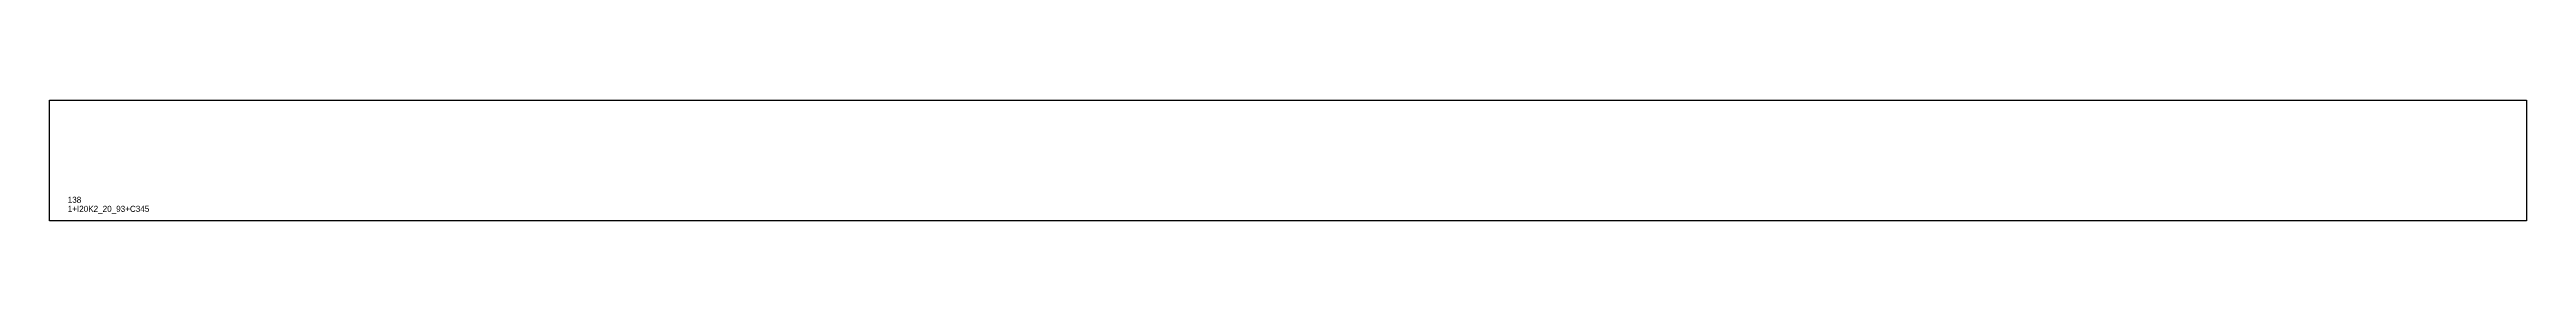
# Model space of a CAD drawing. Extents: x 0 to 4087, y 0 to 200.
import ezdxf

# ---------------------------------------------------------------- set-up
doc = ezdxf.new("R2010")
doc.units = 0
for name, color, linetype in [('CUT', 7, 'CONTINUOUS'), ('SCRIBE', 3, 'CONTINUOUS'), ('TEXT', 7, 'CONTINUOUS')]:
    doc.layers.add(name, color=color, linetype=linetype)

msp = doc.modelspace()

# ---------------------------------------------------------------- linework, layer by layer
at = {"layer": 'CUT', "color": 7, "linetype": 'CONTINUOUS'}
msp.add_lwpolyline([(0, 0), (0, 200), (4086.52, 200), (4086.52, 0)], close=True, dxfattribs=at)

# ---------------------------------------------------------------- texts
at = {"layer": 'SCRIBE', "color": 3}
msp.add_text('138', height=10, dxfattribs=at).set_placement((30, 30))
at = {"layer": 'TEXT', "color": 7}
msp.add_text('1+I20K2_20_93+C345', height=10, dxfattribs=at).set_placement((30, 15))

doc.saveas('drawing.dxf')
